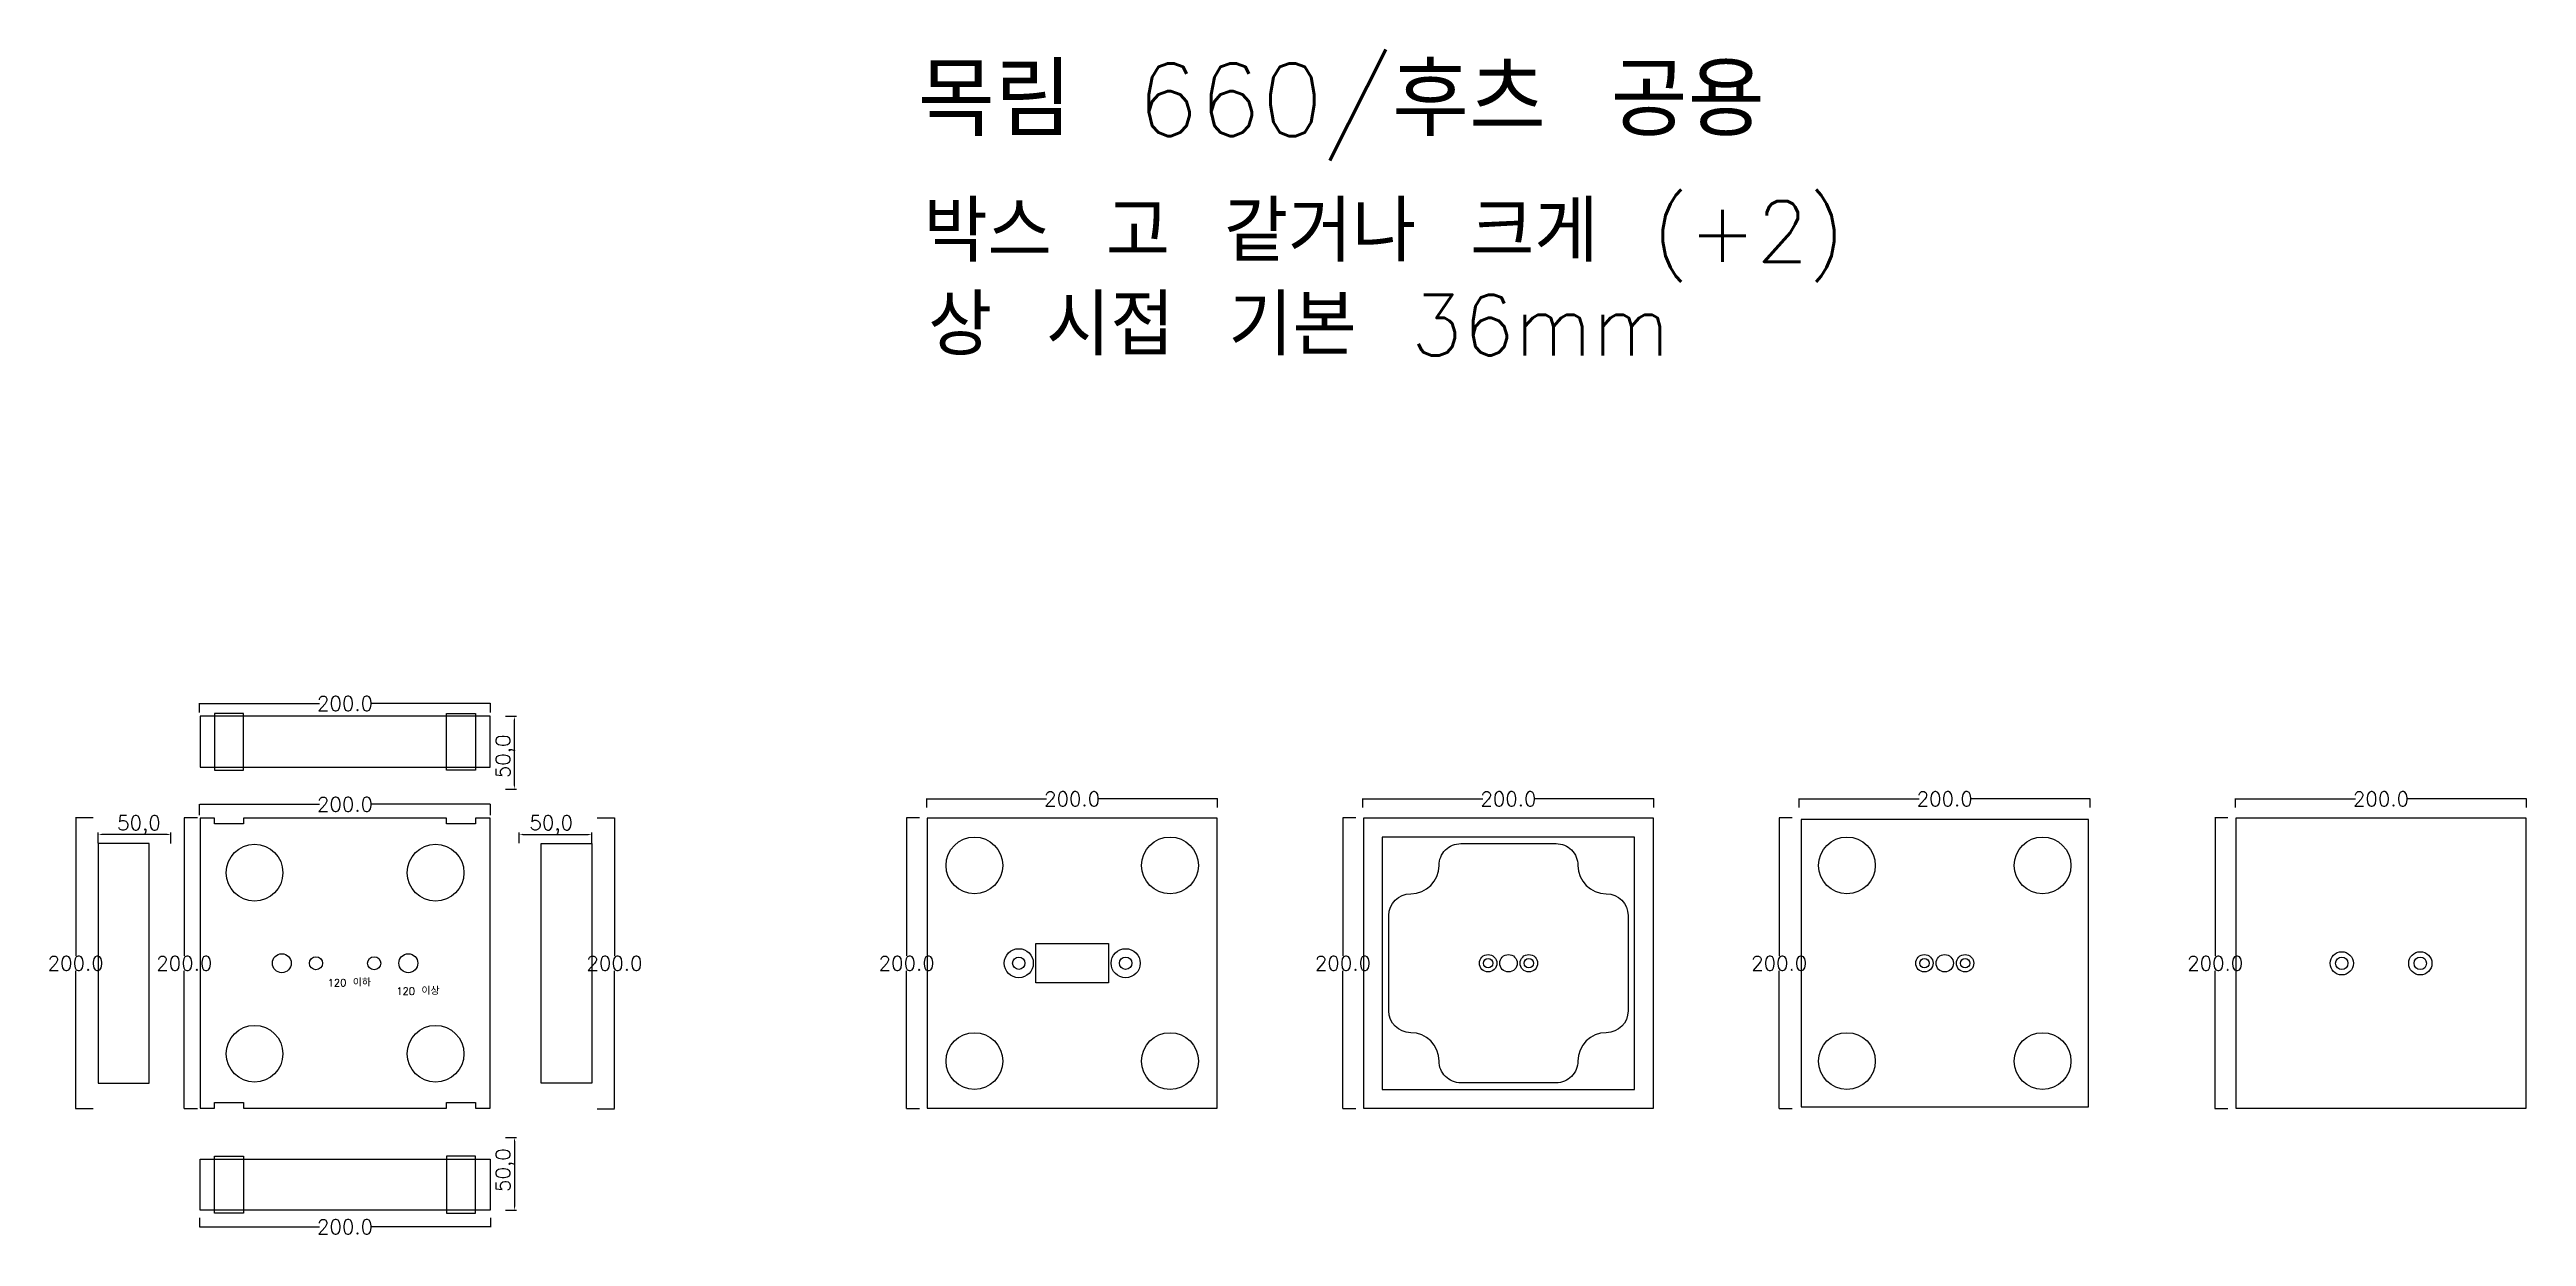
# Model space of a CAD drawing. Header units: millimetres. Extents: x 1641 to 3344, y 25 to 840.
import ezdxf

# ---------------------------------------------------------------- set-up
doc = ezdxf.new("R2010")
doc.units = ezdxf.units.MM
for name, color, linetype in [('TEXT', 7, 'Continuous'), ('볼트 구멍', 7, 'Continuous'), ('치구', 7, 'Continuous'), ('치수', 7, 'Continuous')]:
    doc.layers.add(name, color=color, linetype=linetype)
doc.styles.get("Standard").update_dxf_attribs({"font": 'txt.shx', "bigfont": 'whgtxt.shx'})
doc.dimstyles.new('ISO-25', dxfattribs={"dimtxt": 2.5, "dimasz": 2.5, "dimexe": 1.25, "dimexo": 0.625, "dimtad": 1, "dimtxsty": 'Standard', "dimcen": 2.5, "dimadec": 0, "dimazin": 0, "dimtfac": 1, "dimtmove": 0, "dimatfit": 3, "dimfxl": 0, "dimarcsym": 0})
doc.dimstyles.get("Standard").update_dxf_attribs({"dimtxt": 7, "dimasz": 0.18, "dimexe": 0.18, "dimexo": 0.0625, "dimgap": 0.09, "dimtad": 0, "dimtih": 1, "dimtoh": 1, "dimdec": 1, "dimzin": 0, "dimdsep": 46, "dimtxsty": 'Standard', "dimcen": 0.09, "dimadec": 0, "dimazin": 0, "dimtfac": 1, "dimtdec": 1, "dimtofl": 0, "dimtmove": 0, "dimatfit": 3, "dimfxl": 0, "dimtolj": 1, "dimtzin": 0, "dimarcsym": 0})

# ---------------------------------------------------------------- blocks, each defined once
blk = doc.blocks.new('*D127')
at = {"layer": 'Defpoints', "color": 0}
for p in [(3044.3, 325.3), (2844.3, 319.4), (3044.3, 319.4)]:
    blk.add_point(p, dxfattribs=at)
at = {"layer": '치수', "color": 0, "lineweight": -2}
for p, q in [((2844.3, 319.5), (2844.3, 325.5)), ((2844.5, 325.3), (2926.7, 325.3)), ((3044.2, 325.3), (2961.9, 325.3)), ((3044.3, 319.5), (3044.3, 325.5))]:
    blk.add_line(p, q, dxfattribs=at)
at = {"layer": '치수', "color": 0}
for points in [[(2844.5, 325.4), (2844.5, 325.3), (2844.3, 325.3)], [(3044.2, 325.4), (3044.2, 325.3), (3044.3, 325.3)]]:
    blk.add_solid(points, dxfattribs=at)
at = {"layer": '치수', "color": 0, "insert": (2944.3, 325.3), "char_height": 10, "attachment_point": 5}
blk.add_mtext('\\A1;200.0', dxfattribs=at)
blk = doc.blocks.new('*D128')
at = {"layer": 'Defpoints', "color": 0}
for p in [(1954, 382.1), (1960.9, 382.1), (1954, 332.1)]:
    blk.add_point(p, dxfattribs=at)
at = {"layer": '치수', "color": 0, "lineweight": -2}
for p, q in [((1954.6, 382.1), (1962.2, 382.1)), ((1960.9, 334.6), (1960.9, 379.6)), ((1954.6, 332.1), (1962.2, 332.1))]:
    blk.add_line(p, q, dxfattribs=at)
at = {"layer": '치수', "color": 0}
for points in [[(1960.5, 379.6), (1961.3, 379.6), (1960.9, 382.1)], [(1960.5, 334.6), (1961.3, 334.6), (1960.9, 332.1)]]:
    blk.add_solid(points, dxfattribs=at)
at = {"layer": '치수', "color": 0, "insert": (1954.5, 354.6), "char_height": 10, "attachment_point": 5, "rotation": 90}
blk.add_mtext('50,0', dxfattribs=at)
blk = doc.blocks.new('*D129')
at = {"layer": 'Defpoints', "color": 0}
for p in [(1674.6, 300.8), (1674.6, 294.1), (1724.6, 294)]:
    blk.add_point(p, dxfattribs=at)
at = {"layer": '치수', "color": 0, "lineweight": -2}
for p, q in [((1674.6, 294.8), (1674.6, 302.1)), ((1722.1, 300.8), (1677.1, 300.8)), ((1724.6, 294.7), (1724.6, 302.1))]:
    blk.add_line(p, q, dxfattribs=at)
at = {"layer": '치수', "color": 0}
for points in [[(1677.1, 301.2), (1677.1, 300.4), (1674.6, 300.8)], [(1722.1, 301.2), (1722.1, 300.4), (1724.6, 300.8)]]:
    blk.add_solid(points, dxfattribs=at)
at = {"layer": '치수', "color": 0, "insert": (1702.6, 307.3), "char_height": 10, "attachment_point": 5}
blk.add_mtext('50,0', dxfattribs=at)
blk = doc.blocks.new('*D130')
at = {"layer": 'Defpoints', "color": 0}
for p in [(1671.2, 312.3), (1659.1, 112.3), (1671.2, 112.3)]:
    blk.add_point(p, dxfattribs=at)
at = {"layer": '치수', "color": 0, "lineweight": -2}
for p, q in [((1671.1, 312.3), (1658.9, 312.3)), ((1659.1, 312.2), (1659.1, 217.4)), ((1659.1, 112.5), (1659.1, 207.2)), ((1671.1, 112.3), (1658.9, 112.3))]:
    blk.add_line(p, q, dxfattribs=at)
at = {"layer": '치수', "color": 0}
for points in [[(1659.1, 312.2), (1659.2, 312.2), (1659.1, 312.3)], [(1659.1, 112.5), (1659.2, 112.5), (1659.1, 112.3)]]:
    blk.add_solid(points, dxfattribs=at)
at = {"layer": '치수', "color": 0, "insert": (1659.1, 212.3), "char_height": 10, "attachment_point": 5}
blk.add_mtext('\\A1;200.0', dxfattribs=at)
blk = doc.blocks.new('*D131')
at = {"layer": 'Defpoints', "color": 0}
for p in [(2444.3, 325.3), (2244.3, 319.4), (2444.3, 319.4)]:
    blk.add_point(p, dxfattribs=at)
at = {"layer": '치수', "color": 0, "lineweight": -2}
for p, q in [((2244.3, 319.5), (2244.3, 325.5)), ((2244.5, 325.3), (2326.7, 325.3)), ((2444.2, 325.3), (2361.9, 325.3)), ((2444.3, 319.5), (2444.3, 325.5))]:
    blk.add_line(p, q, dxfattribs=at)
at = {"layer": '치수', "color": 0}
for points in [[(2244.5, 325.4), (2244.5, 325.3), (2244.3, 325.3)], [(2444.2, 325.4), (2444.2, 325.3), (2444.3, 325.3)]]:
    blk.add_solid(points, dxfattribs=at)
at = {"layer": '치수', "color": 0, "insert": (2344.3, 325.3), "char_height": 10, "attachment_point": 5}
blk.add_mtext('\\A1;200.0', dxfattribs=at)
blk = doc.blocks.new('*D132')
at = {"layer": 'Defpoints', "color": 0}
for p in [(2017.5, 312.3), (2017.5, 112.3), (2029.6, 112.3)]:
    blk.add_point(p, dxfattribs=at)
at = {"layer": '치수', "color": 0, "lineweight": -2}
for p, q in [((2017.6, 312.3), (2029.7, 312.3)), ((2029.6, 312.2), (2029.6, 217.4)), ((2029.6, 112.5), (2029.6, 207.2)), ((2017.6, 112.3), (2029.7, 112.3))]:
    blk.add_line(p, q, dxfattribs=at)
at = {"layer": '치수', "color": 0}
for points in [[(2029.5, 312.2), (2029.6, 312.2), (2029.6, 312.3)], [(2029.5, 112.5), (2029.6, 112.5), (2029.6, 112.3)]]:
    blk.add_solid(points, dxfattribs=at)
at = {"layer": '치수', "color": 0, "insert": (2029.6, 212.3), "char_height": 10, "attachment_point": 5}
blk.add_mtext('\\A1;200.0', dxfattribs=at)
blk = doc.blocks.new('*D133')
at = {"layer": 'Defpoints', "color": 0}
for p in [(1744.3, 314.2), (1944.3, 321.6), (1944.3, 314.2)]:
    blk.add_point(p, dxfattribs=at)
at = {"layer": '치수', "color": 0, "lineweight": -2}
for p, q in [((1744.3, 314.2), (1744.3, 321.7)), ((1744.5, 321.6), (1826.7, 321.6)), ((1944.2, 321.6), (1861.9, 321.6)), ((1944.3, 314.2), (1944.3, 321.7))]:
    blk.add_line(p, q, dxfattribs=at)
at = {"layer": '치수', "color": 0}
for points in [[(1744.5, 321.6), (1744.5, 321.5), (1744.3, 321.6)], [(1944.2, 321.6), (1944.2, 321.5), (1944.3, 321.6)]]:
    blk.add_solid(points, dxfattribs=at)
at = {"layer": '치수', "color": 0, "insert": (1844.3, 321.6), "char_height": 10, "attachment_point": 5}
blk.add_mtext('\\A1;200.0', dxfattribs=at)
blk = doc.blocks.new('*D134')
at = {"layer": 'Defpoints', "color": 0}
for p in [(1964.1, 294.1), (2014.1, 300.9), (2014.1, 294.1)]:
    blk.add_point(p, dxfattribs=at)
at = {"layer": '치수', "color": 0, "lineweight": -2}
for p, q in [((1964.1, 294.8), (1964.1, 302.2)), ((1966.6, 300.9), (2011.6, 300.9)), ((2014.1, 294.8), (2014.1, 302.2))]:
    blk.add_line(p, q, dxfattribs=at)
at = {"layer": '치수', "color": 0}
for points in [[(1966.6, 301.3), (1966.6, 300.5), (1964.1, 300.9)], [(2011.6, 301.3), (2011.6, 300.5), (2014.1, 300.9)]]:
    blk.add_solid(points, dxfattribs=at)
at = {"layer": '치수', "color": 0, "insert": (1986.1, 307.4), "char_height": 10, "attachment_point": 5}
blk.add_mtext('50,0', dxfattribs=at)
blk = doc.blocks.new('*D135')
at = {"layer": 'Defpoints', "color": 0}
for p in [(1954, 92.6), (1954, 42.6), (1960.9, 42.6)]:
    blk.add_point(p, dxfattribs=at)
at = {"layer": '치수', "color": 0, "lineweight": -2}
for p, q in [((1954.6, 92.6), (1962.2, 92.6)), ((1960.9, 90.1), (1960.9, 45.1)), ((1954.6, 42.6), (1962.2, 42.6))]:
    blk.add_line(p, q, dxfattribs=at)
at = {"layer": '치수', "color": 0}
for points in [[(1960.5, 90.1), (1961.3, 90.1), (1960.9, 92.6)], [(1960.5, 45.1), (1961.3, 45.1), (1960.9, 42.6)]]:
    blk.add_solid(points, dxfattribs=at)
at = {"layer": '치수', "color": 0, "insert": (1954.5, 70.1), "char_height": 10, "attachment_point": 5, "rotation": 90}
blk.add_mtext('50,0', dxfattribs=at)
blk = doc.blocks.new('*D136')
at = {"layer": 'Defpoints', "color": 0}
for p in [(1744.3, 37.5), (1944.3, 37.5), (1944.3, 31.1)]:
    blk.add_point(p, dxfattribs=at)
at = {"layer": '치수', "color": 0, "lineweight": -2}
for p, q in [((1744.3, 37.4), (1744.3, 30.9)), ((1944.3, 37.4), (1944.3, 30.9)), ((1744.5, 31.1), (1826.7, 31.1)), ((1944.2, 31.1), (1861.9, 31.1))]:
    blk.add_line(p, q, dxfattribs=at)
at = {"layer": '치수', "color": 0}
for points in [[(1744.5, 31.1), (1744.5, 31), (1744.3, 31.1)], [(1944.2, 31.1), (1944.2, 31), (1944.3, 31.1)]]:
    blk.add_solid(points, dxfattribs=at)
at = {"layer": '치수', "color": 0, "insert": (1844.3, 31.1), "char_height": 10, "attachment_point": 5}
blk.add_mtext('\\A1;200.0', dxfattribs=at)
blk = doc.blocks.new('*D137')
at = {"layer": 'Defpoints', "color": 0}
for p in [(1742.9, 312.3), (1733.8, 112.3), (1742.9, 112.3)]:
    blk.add_point(p, dxfattribs=at)
at = {"layer": '치수', "color": 0, "lineweight": -2}
for p, q in [((1742.8, 312.3), (1733.6, 312.3)), ((1733.8, 312.2), (1733.8, 217.4)), ((1733.8, 112.5), (1733.8, 207.2)), ((1742.8, 112.3), (1733.6, 112.3))]:
    blk.add_line(p, q, dxfattribs=at)
at = {"layer": '치수', "color": 0}
for points in [[(1733.8, 312.2), (1733.8, 312.2), (1733.8, 312.3)], [(1733.8, 112.5), (1733.8, 112.5), (1733.8, 112.3)]]:
    blk.add_solid(points, dxfattribs=at)
at = {"layer": '치수', "color": 0, "insert": (1733.8, 212.3), "char_height": 10, "attachment_point": 5}
blk.add_mtext('\\A1;200.0', dxfattribs=at)
blk = doc.blocks.new('*D138')
at = {"layer": 'Defpoints', "color": 0}
for p in [(2239.4, 312.3), (2230.5, 112.3), (2239.4, 112.3)]:
    blk.add_point(p, dxfattribs=at)
at = {"layer": '치수', "color": 0, "lineweight": -2}
for p, q in [((2239.4, 312.3), (2230.4, 312.3)), ((2230.5, 312.2), (2230.5, 217.4)), ((2230.5, 112.5), (2230.5, 207.2)), ((2239.4, 112.3), (2230.4, 112.3))]:
    blk.add_line(p, q, dxfattribs=at)
at = {"layer": '치수', "color": 0}
for points in [[(2230.5, 312.2), (2230.6, 312.2), (2230.5, 312.3)], [(2230.5, 112.5), (2230.6, 112.5), (2230.5, 112.3)]]:
    blk.add_solid(points, dxfattribs=at)
at = {"layer": '치수', "color": 0, "insert": (2230.5, 212.3), "char_height": 10, "attachment_point": 5}
blk.add_mtext('\\A1;200.0', dxfattribs=at)
blk = doc.blocks.new('*D139')
at = {"layer": 'Defpoints', "color": 0}
for p in [(2744.3, 325.3), (2544.3, 319.4), (2744.3, 319.4)]:
    blk.add_point(p, dxfattribs=at)
at = {"layer": '치수', "color": 0, "lineweight": -2}
for p, q in [((2544.3, 319.5), (2544.3, 325.5)), ((2544.5, 325.3), (2626.7, 325.3)), ((2744.2, 325.3), (2661.9, 325.3)), ((2744.3, 319.5), (2744.3, 325.5))]:
    blk.add_line(p, q, dxfattribs=at)
at = {"layer": '치수', "color": 0}
for points in [[(2544.5, 325.4), (2544.5, 325.3), (2544.3, 325.3)], [(2744.2, 325.4), (2744.2, 325.3), (2744.3, 325.3)]]:
    blk.add_solid(points, dxfattribs=at)
at = {"layer": '치수', "color": 0, "insert": (2644.3, 325.3), "char_height": 10, "attachment_point": 5}
blk.add_mtext('\\A1;200.0', dxfattribs=at)
blk = doc.blocks.new('*D140')
at = {"layer": 'Defpoints', "color": 0}
for p in [(2539.4, 312.3), (2530.5, 112.3), (2539.4, 112.3)]:
    blk.add_point(p, dxfattribs=at)
at = {"layer": '치수', "color": 0, "lineweight": -2}
for p, q in [((2539.4, 312.3), (2530.4, 312.3)), ((2530.5, 312.2), (2530.5, 217.4)), ((2530.5, 112.5), (2530.5, 207.2)), ((2539.4, 112.3), (2530.4, 112.3))]:
    blk.add_line(p, q, dxfattribs=at)
at = {"layer": '치수', "color": 0}
for points in [[(2530.5, 312.2), (2530.6, 312.2), (2530.5, 312.3)], [(2530.5, 112.5), (2530.6, 112.5), (2530.5, 112.3)]]:
    blk.add_solid(points, dxfattribs=at)
at = {"layer": '치수', "color": 0, "insert": (2530.5, 212.3), "char_height": 10, "attachment_point": 5}
blk.add_mtext('\\A1;200.0', dxfattribs=at)
blk = doc.blocks.new('*D141')
at = {"layer": 'Defpoints', "color": 0}
for p in [(2839.4, 312.3), (2830.5, 112.3), (2839.4, 112.3)]:
    blk.add_point(p, dxfattribs=at)
at = {"layer": '치수', "color": 0, "lineweight": -2}
for p, q in [((2839.4, 312.3), (2830.4, 312.3)), ((2830.5, 312.2), (2830.5, 217.4)), ((2830.5, 112.5), (2830.5, 207.2)), ((2839.4, 112.3), (2830.4, 112.3))]:
    blk.add_line(p, q, dxfattribs=at)
at = {"layer": '치수', "color": 0}
for points in [[(2830.5, 312.2), (2830.6, 312.2), (2830.5, 312.3)], [(2830.5, 112.5), (2830.6, 112.5), (2830.5, 112.3)]]:
    blk.add_solid(points, dxfattribs=at)
at = {"layer": '치수', "color": 0, "insert": (2830.5, 212.3), "char_height": 10, "attachment_point": 5}
blk.add_mtext('\\A1;200.0', dxfattribs=at)
blk = doc.blocks.new('*D142')
at = {"layer": 'Defpoints', "color": 0}
for p in [(1744.3, 384.5), (1944.3, 390.9), (1944.3, 384.5)]:
    blk.add_point(p, dxfattribs=at)
at = {"layer": '치수', "color": 0, "lineweight": -2}
for p, q in [((1744.3, 384.6), (1744.3, 391.1)), ((1744.5, 390.9), (1826.7, 390.9)), ((1944.2, 390.9), (1861.9, 390.9)), ((1944.3, 384.6), (1944.3, 391.1))]:
    blk.add_line(p, q, dxfattribs=at)
at = {"layer": '치수', "color": 0}
for points in [[(1744.5, 390.9), (1744.5, 390.9), (1744.3, 390.9)], [(1944.2, 390.9), (1944.2, 390.9), (1944.3, 390.9)]]:
    blk.add_solid(points, dxfattribs=at)
at = {"layer": '치수', "color": 0, "insert": (1844.3, 390.9), "char_height": 10, "attachment_point": 5}
blk.add_mtext('\\A1;200.0', dxfattribs=at)
blk = doc.blocks.new('*D143')
at = {"layer": 'Defpoints', "color": 0}
for p in [(3344.3, 325.3), (3144.3, 319.4), (3344.3, 319.4)]:
    blk.add_point(p, dxfattribs=at)
at = {"layer": '치수', "color": 0, "lineweight": -2}
for p, q in [((3144.3, 319.5), (3144.3, 325.5)), ((3144.5, 325.3), (3226.7, 325.3)), ((3344.2, 325.3), (3261.9, 325.3)), ((3344.3, 319.5), (3344.3, 325.5))]:
    blk.add_line(p, q, dxfattribs=at)
at = {"layer": '치수', "color": 0}
for points in [[(3144.5, 325.4), (3144.5, 325.3), (3144.3, 325.3)], [(3344.2, 325.4), (3344.2, 325.3), (3344.3, 325.3)]]:
    blk.add_solid(points, dxfattribs=at)
at = {"layer": '치수', "color": 0, "insert": (3244.3, 325.3), "char_height": 10, "attachment_point": 5}
blk.add_mtext('\\A1;200.0', dxfattribs=at)
blk = doc.blocks.new('*D144')
at = {"layer": 'Defpoints', "color": 0}
for p in [(3139.2, 312.3), (3130.3, 112.3), (3139.2, 112.3)]:
    blk.add_point(p, dxfattribs=at)
at = {"layer": '치수', "color": 0, "lineweight": -2}
for p, q in [((3139.1, 312.3), (3130.1, 312.3)), ((3130.3, 312.2), (3130.3, 217.4)), ((3130.3, 112.5), (3130.3, 207.2)), ((3139.1, 112.3), (3130.1, 112.3))]:
    blk.add_line(p, q, dxfattribs=at)
at = {"layer": '치수', "color": 0}
for points in [[(3130.3, 312.2), (3130.3, 312.2), (3130.3, 312.3)], [(3130.3, 112.5), (3130.3, 112.5), (3130.3, 112.3)]]:
    blk.add_solid(points, dxfattribs=at)
at = {"layer": '치수', "color": 0, "insert": (3130.3, 212.3), "char_height": 10, "attachment_point": 5}
blk.add_mtext('\\A1;200.0', dxfattribs=at)

msp = doc.modelspace()

# ---------------------------------------------------------------- linework, layer by layer
at = {"layer": '볼트 구멍', "color": 3}
msp.add_lwpolyline([(2369.34, 198.84), (2319.34, 198.84), (2319.34, 225.84), (2369.34, 225.84)], close=True, dxfattribs=at)
at = {"layer": '볼트 구멍', "color": 1}
for centre in [(2307.59, 212.34), (2381.09, 212.34)]:
    msp.add_circle(centre, 10, dxfattribs=at)
at = {"layer": '볼트 구멍', "color": 3}
for centre, radius in [((1800.84, 212.34), 6.5), ((1824.34, 212.34), 4.5), ((1864.34, 212.34), 4.5), ((1887.84, 212.34), 6.5), ((2307.59, 212.34), 4.25), ((2381.09, 212.34), 4.25), ((2630.34, 212.34), 3.25), ((2644.34, 212.34), 6), ((2658.34, 212.34), 3.25), ((2930.34, 212.34), 3.25), ((2944.34, 212.34), 6), ((2958.34, 212.34), 3.25), ((3217.34, 212.27), 4.25), ((3271.34, 212.27), 4.25)]:
    msp.add_circle(centre, radius, dxfattribs=at)
at = {"layer": '볼트 구멍', "color": 6}
for centre, radius in [((2630.34, 212.34), 6), ((2658.34, 212.34), 6), ((2930.34, 212.34), 6), ((2958.34, 212.34), 6), ((3217.34, 212.27), 8), ((3271.34, 212.27), 8)]:
    msp.add_circle(centre, radius, dxfattribs=at)
at = {"layer": '치구'}
for points in [[(1744.59, 347.09), (1944.09, 347.09), (1944.09, 382.09), (1744.59, 382.09)], [(1744.59, 112.59), (1754.59, 112.59), (1754.59, 116.59), (1774.59, 116.59), (1774.59, 112.59), (1914.09, 112.59), (1914.09, 116.59), (1934.09, 116.59), (1934.09, 112.59), (1944.09, 112.59), (1944.09, 312.09), (1934.09, 312.09), (1934.09, 308.09), (1914.09, 308.09), (1914.09, 312.09), (1774.59, 312.09), (1774.59, 308.09), (1754.59, 308.09), (1754.59, 312.09), (1744.59, 312.09)], [(2244.59, 312.09), (2244.59, 112.59), (2444.09, 112.59), (2444.09, 312.09)], [(2544.59, 312.09), (2544.59, 112.59), (2744.09, 112.59), (2744.09, 312.09)], [(2845.59, 311.09), (2845.59, 113.59), (3043.09, 113.59), (3043.09, 311.09)], [(3144.59, 312.09), (3144.59, 112.59), (3344.09, 112.59), (3344.09, 312.09)], [(1709.59, 294.69), (1674.59, 294.69), (1674.59, 129.99), (1709.59, 129.99)], [(1979.09, 294.69), (2014.09, 294.69), (2014.09, 129.99), (1979.09, 129.99)], [(2557.59, 299.09), (2557.59, 125.59), (2731.09, 125.59), (2731.09, 299.09)], [(1744.59, 77.59), (1944.09, 77.59), (1944.09, 42.59), (1744.59, 42.59)]]:
    msp.add_lwpolyline(points, close=True, dxfattribs=at)
at = {"layer": '치구', "color": 1}
for points in [[(1754.59, 345.09), (1774.59, 345.09), (1774.59, 384.08), (1754.59, 384.08)], [(1934.09, 345.09), (1914.09, 345.09), (1914.09, 384.08), (1934.09, 384.08)], [(1754.59, 79.59), (1774.59, 79.59), (1774.59, 40.59), (1754.59, 40.59)], [(1934.09, 79.59), (1914.09, 79.59), (1914.09, 40.59), (1934.09, 40.59)]]:
    msp.add_lwpolyline(points, close=True, dxfattribs=at)
at = {"layer": '치구'}
msp.add_lwpolyline([(2611.59, 294.59), (2677.09, 294.59, -0.4142136), (2692.09, 279.59, 0.4142135), (2711.59, 260.09, -0.4142134), (2726.59, 245.09), (2726.59, 179.59, -0.4142134), (2711.59, 164.59, 0.4142135), (2692.09, 145.09, -0.4142136), (2677.09, 130.09), (2611.59, 130.09, -0.4142136), (2596.59, 145.09, 0.4142135), (2577.09, 164.59, -0.4142134), (2562.09, 179.59), (2562.09, 245.09, -0.4142134), (2577.09, 260.09, 0.4142135), (2596.59, 279.59, -0.4142136)], format="xyb", close=True, dxfattribs=at)
for centre in [(1782.09, 274.59), (1906.59, 274.59), (2277.09, 279.59), (2411.59, 279.59), (2877.09, 279.59), (3011.59, 279.59), (1782.09, 150.09), (1906.59, 150.09), (2277.09, 145.09), (2411.59, 145.09), (2877.09, 145.09), (3011.59, 145.09)]:
    msp.add_circle(centre, 19.5, dxfattribs=at)

# ---------------------------------------------------------------- texts
at = {"layer": 'TEXT', "color": 3}
msp.add_text('목림 660/후츠 공용', height=50, dxfattribs=at).set_placement((2238.2, 780.94))
at = {"layer": 'TEXT', "color": 1}
for s, height, p in [('박스 고 같거나 크게 (+2)', 41.6667, (2242.11, 694.63)), ('상 시접 기본 36mm', 41.6667, (2245.25, 630.23)), ('120 이하', 5, (1832.36, 196.45))]:
    msp.add_text(s, height=height, dxfattribs=at).set_placement(p)
at = {"layer": 'TEXT', "color": 6}
msp.add_text('120 이상', height=5, dxfattribs=at).set_placement((1879.55, 190.69))

# ---------------------------------------------------------------- dimensions: what is measured, and where the dimension line sits
at = {"layer": '치수', "color": 4}
for base, p1, p2, dimstyle, override, picture, middle in [((1944.34, 390.91), (1744.34, 384.51), (1944.34, 384.51), 'Standard', {"dimtxt": 10}, '*D142', (1844.34, 390.91)), ((2014.09, 300.91), (1964.09, 294.14), (2014.09, 294.14), 'ISO-25', {"dimtxt": 10, "dimdec": 1, "dimzin": 0, "dimtdec": 1}, '*D134', (1986.09, 300.91)), ((1944.34, 31.08), (1744.34, 37.47), (1944.34, 37.47), 'Standard', {"dimtxt": 10}, '*D136', (1844.34, 31.08))]:
    dim = msp.add_linear_dim(base=base, p1=p1, p2=p2, dimstyle=dimstyle, override=override, dxfattribs=at)
    dim.commit()
    dim.dimension.update_dxf_attribs({"geometry": picture, "text_midpoint": middle, "dimtype": 160})
for base, p1, p2, angle, picture, middle in [((1960.92, 382.09), (1954.02, 332.09), (1954.02, 382.09), 90, '*D128', (1960.92, 354.59)), ((1674.59, 300.81), (1724.59, 294.04), (1674.59, 294.14), 180, '*D129', (1702.59, 300.81)), ((1960.92, 42.59), (1954.02, 92.59), (1954.02, 42.59), 270, '*D135', (1960.92, 70.09))]:
    dim = msp.add_linear_dim(base=base, p1=p1, p2=p2, angle=angle, dimstyle='ISO-25', override={"dimtxt": 10, "dimdec": 1, "dimzin": 0, "dimtdec": 1}, dxfattribs=at)
    dim.commit()
    dim.dimension.update_dxf_attribs({"geometry": picture, "text_midpoint": middle, "dimtype": 160})
for base, p1, p2, picture, middle in [((1944.34, 321.56), (1744.34, 314.16), (1944.34, 314.16), '*D133', (1844.34, 321.56)), ((2444.34, 325.33), (2244.34, 319.44), (2444.34, 319.44), '*D131', (2344.34, 325.33)), ((2744.34, 325.33), (2544.34, 319.44), (2744.34, 319.44), '*D139', (2644.34, 325.33)), ((3044.34, 325.33), (2844.34, 319.44), (3044.34, 319.44), '*D127', (2944.34, 325.33)), ((3344.34, 325.33), (3144.34, 319.44), (3344.34, 319.44), '*D143', (3244.34, 325.33))]:
    dim = msp.add_linear_dim(base=base, p1=p1, p2=p2, dimstyle='Standard', override={"dimtxt": 10}, dxfattribs=at)
    dim.commit()
    dim.dimension.update_dxf_attribs({"geometry": picture, "text_midpoint": middle})
for base, p1, p2, picture, middle in [((1659.12, 112.34), (1671.19, 312.34), (1671.19, 112.34), '*D130', (1659.12, 212.34)), ((1733.81, 112.34), (1742.88, 312.34), (1742.88, 112.34), '*D137', (1733.81, 212.34)), ((2029.56, 112.34), (2017.49, 312.34), (2017.49, 112.34), '*D132', (2029.56, 212.34)), ((2230.54, 112.34), (2239.45, 312.34), (2239.45, 112.34), '*D138', (2230.54, 212.34)), ((2530.54, 112.34), (2539.45, 312.34), (2539.45, 112.34), '*D140', (2530.54, 212.34)), ((2830.54, 112.34), (2839.45, 312.34), (2839.45, 112.34), '*D141', (2830.54, 212.34)), ((3130.29, 112.34), (3139.2, 312.34), (3139.2, 112.34), '*D144', (3130.29, 212.34))]:
    dim = msp.add_linear_dim(base=base, p1=p1, p2=p2, angle=90, dimstyle='Standard', override={"dimtxt": 10}, dxfattribs=at)
    dim.commit()
    dim.dimension.update_dxf_attribs({"geometry": picture, "text_midpoint": middle})

doc.saveas('drawing.dxf')
